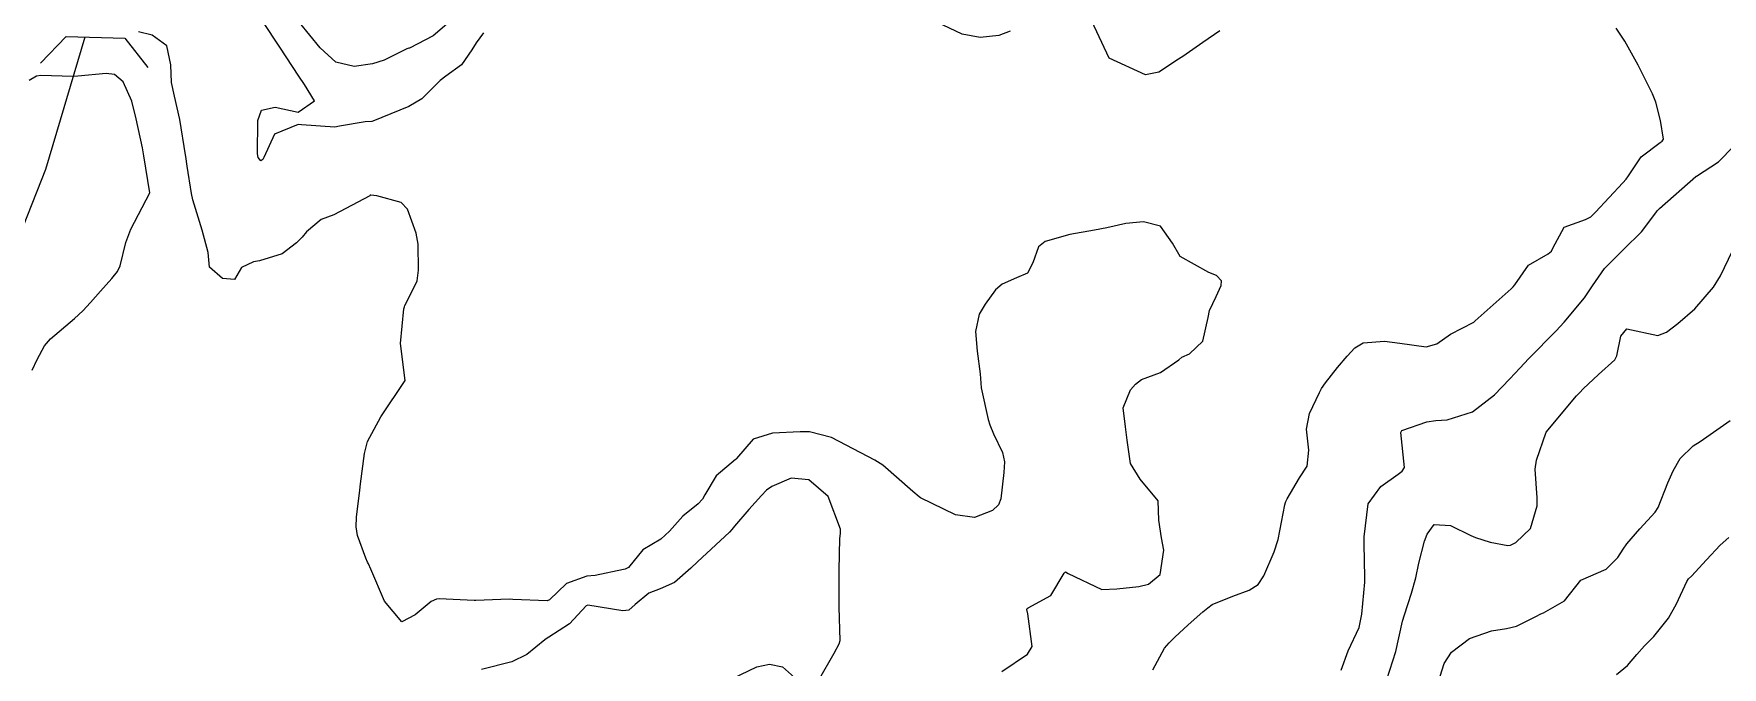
# Model space of a CAD drawing. Header units: metres. Extents: x 318500 to 325275, y 7408834 to 7428799.
# Drawn here: x 319964.5 to 320056.2, y 7413854.1 to 7413888.5 of the extents above; entities that cross this region are included whole.
import ezdxf

# ---------------------------------------------------------------- set-up
doc = ezdxf.new("R2010")
doc.units = ezdxf.units.M
doc.header["$MEASUREMENT"] = 0
for name, color, linetype in [('Curvas de Nivel 1m', 11, 'Continuous'), ('Curvas de Nivel 5m', 15, 'Continuous'), ('Hidrografia', 140, 'Continuous'), ('Pontes_Viadutos_Tubos', 190, 'Continuous')]:
    doc.layers.add(name, color=color, linetype=linetype)

msp = doc.modelspace()

# ---------------------------------------------------------------- linework, layer by layer
at = {"layer": 'Curvas de Nivel 1m', "flags": 128}
for points, elevation in [([(319986.89, 7413888.972), (319986.153, 7413888.346), (319984.871, 7413887.681), (319984.83, 7413887.671), (319984.725, 7413887.632), (319983.49, 7413887.021), (319982.857, 7413886.816), (319981.854, 7413886.676), (319980.858, 7413886.922), (319980.007, 7413887.699), (319978.89, 7413889.062)], 721), ([(320017.04, 7413853.815), (320018.436, 7413854.753), (320018.693, 7413855.176), (320018.467, 7413856.947), (320018.41, 7413857.181), (320018.416, 7413857.236), (320018.471, 7413857.277), (320019.704, 7413857.939), (320020.424, 7413859.151), (320020.501, 7413859.227), (320020.655, 7413859.148), (320022.487, 7413858.267), (320023.299, 7413858.306), (320024.49, 7413858.439), (320025.014, 7413858.571), (320025.647, 7413859.083), (320025.848, 7413860.415), (320025.722, 7413861.082), (320025.572, 7413862.047), (320025.546, 7413863.085), (320024.568, 7413864.267), (320024.038, 7413865.108), (320023.859, 7413866.378), (320023.764, 7413867.113), (320023.644, 7413868.143), (320024.036, 7413869.109), (320024.315, 7413869.425), (320024.639, 7413869.671), (320025.666, 7413870.064), (320026.655, 7413870.75), (320026.834, 7413870.891), (320027.25, 7413871.064), (320027.964, 7413871.76), (320028.254, 7413873.054), (320028.322, 7413873.417), (320028.697, 7413874.179), (320028.97, 7413874.782), (320028.973, 7413875.046), (320028.714, 7413875.32), (320028.284, 7413875.487), (320026.729, 7413876.354), (320026.32, 7413877.076), (320025.675, 7413878.012), (320024.751, 7413878.25), (320023.778, 7413878.142), (320022.748, 7413877.921), (320022.088, 7413877.795), (320020.744, 7413877.549), (320019.392, 7413877.17), (320019.034, 7413876.878), (320018.723, 7413876.02), (320018.439, 7413875.459), (320017.851, 7413875.193), (320017.056, 7413874.853), (320016.7, 7413874.556), (320016.138, 7413873.766), (320015.817, 7413873.219), (320015.609, 7413872.282), (320015.707, 7413871.22), (320015.872, 7413869.987), (320015.931, 7413869.217), (320016.305, 7413867.512), (320016.4, 7413867.212), (320016.595, 7413866.721), (320017.087, 7413865.705), (320017.194, 7413865.201), (320017.148, 7413864.624), (320016.996, 7413863.203), (320016.871, 7413862.879), (320016.54, 7413862.563), (320015.57, 7413862.184), (320014.537, 7413862.332), (320012.619, 7413863.259), (320012.551, 7413863.31), (320012.219, 7413863.601), (320010.576, 7413865.033), (320010.155, 7413865.294), (320008.588, 7413866.111), (320007.799, 7413866.529), (320006.595, 7413866.833), (320006.089, 7413866.842), (320004.594, 7413866.755), (320003.541, 7413866.43), (320002.64, 7413865.389), (320002.614, 7413865.355), (320002.579, 7413865.33), (320001.524, 7413864.448), (320000.912, 7413863.415), (320000.78, 7413863.183), (320000.543, 7413862.933), (319999.715, 7413862.249), (319998.992, 7413861.443), (319998.516, 7413861.012), (319997.538, 7413860.431), (319996.762, 7413859.467), (319996.59, 7413859.378), (319996.498, 7413859.352), (319994.947, 7413859.039), (319994.492, 7413858.991), (319993.397, 7413858.606), (319992.473, 7413857.717), (319992.353, 7413857.65), (319990.473, 7413857.738), (319990.286, 7413857.74), (319988.471, 7413857.678), (319988.377, 7413857.676), (319986.472, 7413857.763), (319986.338, 7413857.745), (319986.046, 7413857.614), (319985.176, 7413856.906), (319984.453, 7413856.51), (319983.512, 7413857.644), (319982.768, 7413859.384), (319982.631, 7413859.658), (319982.592, 7413859.749), (319982.503, 7413859.98), (319982.047, 7413861.199), (319981.969, 7413861.668), (319981.995, 7413862.201), (319982.174, 7413863.666), (319982.21, 7413864.01), (319982.427, 7413865.662), (319982.586, 7413866.306), (319983.316, 7413867.649), (319984.63, 7413869.63), (319984.374, 7413871.634), (319984.566, 7413873.519), (319984.597, 7413873.631), (319984.619, 7413873.693), (319984.683, 7413873.831), (319985.288, 7413875.038), (319985.354, 7413875.624), (319985.33, 7413877.025), (319985.23, 7413877.625), (319984.753, 7413878.933), (319984.409, 7413879.287), (319983.095, 7413879.655), (319982.76, 7413879.689), (319982.737, 7413879.684), (319982.706, 7413879.661), (319980.749, 7413878.63), (319980.07, 7413878.373), (319979.27, 7413877.705), (319979.038, 7413877.404), (319978.731, 7413877.092), (319977.941, 7413876.502), (319976.716, 7413876.123), (319976.389, 7413876.07), (319975.738, 7413875.755), (319975.359, 7413875.102), (319974.701, 7413875.164), (319974.003, 7413875.777), (319973.932, 7413876.567), (319973.595, 7413877.781), (319973.102, 7413879.441), (319973.029, 7413879.787), (319972.782, 7413881.264), (319972.716, 7413881.791), (319972.703, 7413881.88), (319972.388, 7413883.796), (319972.093, 7413885.062), (319971.943, 7413885.803), (319971.896, 7413886.763), (319971.689, 7413887.808), (319970.878, 7413888.378), (319970.144, 7413888.568)], 719), ([(319964.359, 7413870.179), (319964.643, 7413870.769), (319965.044, 7413871.505), (319965.36, 7413871.889), (319966.671, 7413873), (319967.128, 7413873.413), (319967.53, 7413873.862), (319968.075, 7413874.471), (319968.7, 7413875.163), (319969.005, 7413875.546), (319969.139, 7413875.844), (319969.453, 7413877.115), (319969.726, 7413877.835), (319970.76, 7413879.82), (319970.441, 7413881.825), (319970.355, 7413882.268), (319970.021, 7413883.832), (319969.79, 7413884.796), (319969.303, 7413885.843), (319968.846, 7413886.245), (319968.396, 7413886.305), (319966.844, 7413886.145), (319966.577, 7413886.141), (319964.844, 7413886.192), (319964.602, 7413886.145), (319964.213, 7413885.909)], 718), ([(320035.489, 7413853.899), (320035.861, 7413854.949), (320036.463, 7413856.21), (320036.6, 7413856.938), (320036.762, 7413858.67), (320036.773, 7413858.936), (320036.723, 7413860.742), (320036.724, 7413860.937), (320036.732, 7413861.137), (320036.942, 7413862.934), (320037.629, 7413863.859), (320038.574, 7413864.543), (320038.788, 7413864.697), (320038.923, 7413864.907), (320038.722, 7413866.795), (320038.782, 7413866.908), (320040.132, 7413867.378), (320040.616, 7413867.457), (320041.232, 7413867.496), (320042.621, 7413867.916), (320043.807, 7413868.842), (320044.211, 7413869.262), (320044.643, 7413869.722), (320045.183, 7413870.294), (320045.684, 7413870.82), (320046.168, 7413871.314), (320046.675, 7413871.833), (320047.158, 7413872.328), (320047.599, 7413872.796), (320048.703, 7413874.117), (320049.136, 7413874.774), (320049.783, 7413875.706), (320050.739, 7413876.672), (320050.782, 7413876.707), (320050.835, 7413876.749), (320051.802, 7413877.692), (320052.57, 7413878.732), (320052.656, 7413878.846), (320052.772, 7413878.957), (320054.751, 7413880.701), (320054.772, 7413880.718), (320054.79, 7413880.73), (320055.989, 7413881.495), (320056.815, 7413882.347)], 721), ([(320037.955, 7413853.389), (320038.45, 7413854.91), (320038.82, 7413856.553), (320038.913, 7413856.906), (320039.311, 7413858.079), (320039.532, 7413858.9), (320039.7, 7413859.71), (320040.008, 7413860.895), (320040.145, 7413861.283), (320040.539, 7413861.812), (320041.412, 7413861.75), (320042.534, 7413861.214), (320042.783, 7413861.106), (320043.584, 7413860.844), (320044.527, 7413860.656), (320044.673, 7413860.683), (320044.964, 7413860.826), (320045.771, 7413861.584), (320046.131, 7413862.814), (320046.127, 7413863.244), (320046.028, 7413864.816), (320046.102, 7413865.3), (320046.61, 7413866.81), (320048.274, 7413868.785), (320048.439, 7413868.976), (320048.636, 7413869.18), (320049.469, 7413869.946), (320050.349, 7413870.755), (320050.45, 7413870.966), (320050.679, 7413872.029), (320050.998, 7413872.434), (320052.68, 7413872.077), (320053.158, 7413872.248), (320053.763, 7413872.714), (320054.698, 7413873.508), (320055.71, 7413874.685), (320056.093, 7413875.305), (320056.74, 7413876.67)], 722), ([(320040.651, 7413852.887), (320041.07, 7413854.251), (320041.472, 7413854.875), (320042.457, 7413855.605), (320043.642, 7413856.022), (320044.463, 7413856.15), (320045.01, 7413856.279), (320046.064, 7413856.814), (320046.333, 7413856.951), (320046.473, 7413857.006), (320047.611, 7413857.665), (320048.5, 7413858.78), (320049.885, 7413859.384), (320050.519, 7413860.008), (320050.806, 7413860.467), (320051.001, 7413860.745), (320051.702, 7413861.575), (320052.547, 7413862.477), (320052.702, 7413862.728), (320053.23, 7413864.061), (320053.522, 7413864.716), (320053.906, 7413865.394), (320054.601, 7413866.071), (320054.982, 7413866.316), (320055.521, 7413866.686), (320056.618, 7413867.449)], 723), ([(320007.087, 7413853.33), (320007.933, 7413854.815), (320008.209, 7413855.313), (320008.257, 7413855.499), (320008.215, 7413857.314), (320008.208, 7413857.58), (320008.209, 7413859.314), (320008.242, 7413861.039), (320008.28, 7413861.314), (320008.28, 7413861.557), (320007.62, 7413863.324), (320006.563, 7413864.234), (320005.607, 7413864.312), (320004.558, 7413863.875), (320004.265, 7413863.662), (320003.987, 7413863.376), (320003.307, 7413862.614), (320002.525, 7413861.713), (320002.379, 7413861.535), (320002.249, 7413861.394), (320000.504, 7413859.781), (320000.154, 7413859.425), (319999.272, 7413858.654), (319998.483, 7413858.316), (319997.865, 7413858.071), (319997.121, 7413857.463), (319996.776, 7413857.156), (319996.465, 7413857.114), (319994.55, 7413857.418), (319994.468, 7413857.382), (319993.561, 7413856.406), (319992.442, 7413855.678), (319992.342, 7413855.63), (319992.212, 7413855.532), (319991.236, 7413854.738), (319990.428, 7413854.337), (319988.771, 7413853.922)], 718), ([(320050.433, 7413853.649), (320051.037, 7413854.148), (320051.545, 7413854.739), (320051.968, 7413855.222), (320052.46, 7413855.723), (320053.263, 7413856.718), (320053.7, 7413857.493), (320054.263, 7413858.704), (320054.357, 7413858.847), (320054.505, 7413859.003), (320055.325, 7413859.881), (320056.078, 7413860.677), (320056.534, 7413861.102)], 724), ([(320002.42, 7413853.437), (320003.738, 7413854.066), (320004.429, 7413854.221), (320005.134, 7413854.066), (320005.944, 7413853.347)], 718)]:
    msp.add_lwpolyline(points, dxfattribs=dict(at, elevation=elevation))
at = {"layer": 'Curvas de Nivel 5m', "elevation": 720, "flags": 128}
for points in [[(319988.884, 7413888.509), (319988.489, 7413887.972), (319988.261, 7413887.589), (319987.691, 7413886.764), (319986.848, 7413886.15), (319986.532, 7413885.926), (319986.225, 7413885.616), (319985.531, 7413884.925), (319984.829, 7413884.505), (319982.873, 7413883.711), (319982.82, 7413883.699), (319982.463, 7413883.665), (319981.061, 7413883.442), (319980.815, 7413883.39), (319979.008, 7413883.517), (319978.817, 7413883.524), (319977.535, 7413883.003), (319976.946, 7413881.738), (319976.898, 7413881.628), (319976.787, 7413881.55), (319976.641, 7413881.742), (319976.607, 7413881.929), (319976.626, 7413883.743), (319976.826, 7413884.3), (319977.57, 7413884.471), (319978.825, 7413884.19), (319979.712, 7413884.82), (319979.167, 7413885.707), (319978.847, 7413886.153), (319977.816, 7413887.726), (319976.891, 7413889.123)], [(320017.49, 7413888.602), (320016.887, 7413888.367), (320015.861, 7413888.245), (320014.888, 7413888.432), (320013.173, 7413889.256)], [(320028.894, 7413888.618), (320027.966, 7413887.977), (320026.872, 7413887.217), (320026.782, 7413887.161), (320026.647, 7413887.073), (320025.579, 7413886.369), (320024.857, 7413886.218), (320022.87, 7413887.13), (320021.941, 7413889.14)], [(320025.245, 7413853.904), (320025.886, 7413855.078), (320026.134, 7413855.385), (320026.449, 7413855.69), (320027.165, 7413856.358), (320027.97, 7413857.055), (320028.243, 7413857.282), (320028.476, 7413857.451), (320029.604, 7413857.912), (320030.488, 7413858.229), (320030.966, 7413858.54), (320031.287, 7413859.008), (320031.844, 7413860.324), (320032.061, 7413860.997), (320032.426, 7413862.869), (320032.454, 7413862.991), (320032.481, 7413863.061), (320032.553, 7413863.195), (320033.219, 7413864.335), (320033.628, 7413864.98), (320033.729, 7413865.843), (320033.591, 7413866.98), (320033.758, 7413867.839), (320034.296, 7413868.973), (320034.417, 7413869.189), (320034.638, 7413869.504), (320035.288, 7413870.323), (320035.815, 7413870.953), (320036.216, 7413871.398), (320036.671, 7413871.675), (320037.837, 7413871.758), (320038.671, 7413871.643), (320040.107, 7413871.457), (320040.671, 7413871.608), (320041.415, 7413872.142), (320042.689, 7413872.795), (320042.724, 7413872.825), (320042.76, 7413872.859), (320044.708, 7413874.595), (320044.825, 7413874.713), (320044.907, 7413874.828), (320045.656, 7413875.891), (320046.735, 7413876.503), (320046.9, 7413876.645), (320046.979, 7413876.806), (320047.596, 7413877.959), (320048.764, 7413878.36), (320049.037, 7413878.504), (320049.304, 7413878.772), (320050.786, 7413880.365), (320050.97, 7413880.567), (320051.097, 7413880.747), (320051.776, 7413881.769), (320052.817, 7413882.556), (320052.922, 7413882.625), (320052.993, 7413882.727), (320052.835, 7413883.75), (320052.575, 7413884.733), (320052.402, 7413885.187), (320051.614, 7413886.743), (320050.89, 7413888.056), (320050.426, 7413888.757)]]:
    msp.add_lwpolyline(points, dxfattribs=at)
at = {"layer": 'Hidrografia'}
msp.add_lwpolyline([(319945.763, 7413663.642), (319946.384, 7413668.271, -0.22034), (319947.99, 7413670.793, -0.274152), (319956.85, 7413671.102, 0.251941), (319967.606, 7413671.029, 0.189544), (319979.897, 7413685.35, 0.18742), (319979.403, 7413699.12, -0.055906), (319976.264, 7413709.458, 0.109534), (319969.409, 7413725.616, -0.003652), (319957.902, 7413742.006, -0.118723), (319948.83, 7413765.501, 0.044545), (319945.691, 7413779.463, -0.14663), (319945.459, 7413791.674, 0.361198), (319943.484, 7413796.083, 0.394549), (319938.139, 7413794.458, -0.630353), (319932.214, 7413794.923, -0.290447), (319933.259, 7413800.145, -0.022079), (319938.262, 7413804.935, 0.219715), (319940.586, 7413810.157, -0.1078), (319943.374, 7413823.85), (319947.327, 7413840.032), (319958.488, 7413864.336), (319965.117, 7413881.093), (319967.239, 7413888.282)], format="xyb", dxfattribs=at)
at = {"layer": 'Pontes_Viadutos_Tubos'}
msp.add_lwpolyline([(319964.818, 7413886.867), (319966.218, 7413888.313), (319969.403, 7413888.217), (319970.659, 7413886.626)], dxfattribs=at)

doc.saveas('drawing.dxf')
